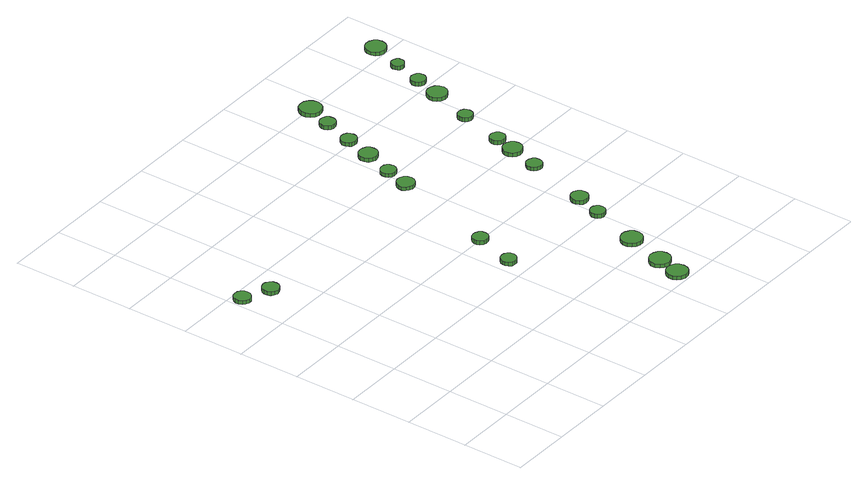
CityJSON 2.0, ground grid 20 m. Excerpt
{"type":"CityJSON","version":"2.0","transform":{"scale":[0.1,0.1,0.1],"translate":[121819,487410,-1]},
"CityObjects":{
"tree1":{"type":"SolitaryVegetationObject","attributes":{"function":"something"},"geometry":[{"type":"MultiSurface","lod":"1","boundaries":[[[0,1,2,3,4,5,6,7,8,9,10,11,12,13,14]],[[15,16,17,18,19,20,21,22,23,24,25,26,27,28,29]],[[0,29,28,1]],[[1,28,27,2]],[[2,27,26,3]],[[3,26,25,4]],[[4,25,24,5]],[[5,24,23,6]],[[6,23,22,7]],[[7,22,21,8]],[[8,21,20,9]],[[9,20,19,10]],[[10,19,18,11]],[[11,18,17,12]],[[12,17,16,13]],[[13,16,15,14]],[[14,15,29,0]]]}]},
"tree2":{"type":"SolitaryVegetationObject","attributes":{"function":"something"},"geometry":[{"type":"MultiSurface","lod":"1","boundaries":[[[30,31,32,33,34,35,36,37,38,39,40,41,42,43,44]],[[45,46,47,48,49,50,51,52,53,54,55,56,57,58,59]],[[30,59,58,31]],[[31,58,57,32]],[[32,57,56,33]],[[33,56,55,34]],[[34,55,54,35]],[[35,54,53,36]],[[36,53,52,37]],[[37,52,51,38]],[[38,51,50,39]],[[39,50,49,40]],[[40,49,48,41]],[[41,48,47,42]],[[42,47,46,43]],[[43,46,45,44]],[[44,45,59,30]]]}]},
"tree3":{"type":"SolitaryVegetationObject","attributes":{"function":"something"},"geometry":[{"type":"MultiSurface","lod":"1","boundaries":[[[60,61,62,63,64,65,66,67,68,69,70,71,72,73,74]],[[75,76,77,78,79,80,81,82,83,84,85,86,87,88,89]],[[60,89,88,61]],[[61,88,87,62]],[[62,87,86,63]],[[63,86,85,64]],[[64,85,84,65]],[[65,84,83,66]],[[66,83,82,67]],[[67,82,81,68]],[[68,81,80,69]],[[69,80,79,70]],[[70,79,78,71]],[[71,78,77,72]],[[72,77,76,73]],[[73,76,75,74]],[[74,75,89,60]]]}]},
"tree4":{"type":"SolitaryVegetationObject","attributes":{"function":"something"},"geometry":[{"type":"MultiSurface","lod":"1","boundaries":[[[90,91,92,93,94,95,96,97,98,99,100,101,102,103,104]],[[105,106,107,108,109,110,111,112,113,114,115,116,117,118,119]],[[90,119,118,91]],[[91,118,117,92]],[[92,117,116,93]],[[93,116,115,94]],[[94,115,114,95]],[[95,114,113,96]],[[96,113,112,97]],[[97,112,111,98]],[[98,111,110,99]],[[99,110,109,100]],[[100,109,108,101]],[[101,108,107,102]],[[102,107,106,103]],[[103,106,105,104]],[[104,105,119,90]]]}]},
"tree5":{"type":"SolitaryVegetationObject","attributes":{"function":"something"},"geometry":[{"type":"MultiSurface","lod":"1","boundaries":[[[120,121,122,123,124,125,126,127,128,129,130,131,132,133,134]],[[135,136,137,138,139,140,141,142,143,144,145,146,147,148,149]],[[120,149,148,121]],[[121,148,147,122]],[[122,147,146,123]],[[123,146,145,124]],[[124,145,144,125]],[[125,144,143,126]],[[126,143,142,127]],[[127,142,141,128]],[[128,141,140,129]],[[129,140,139,130]],[[130,139,138,131]],[[131,138,137,132]],[[132,137,136,133]],[[133,136,135,134]],[[134,135,149,120]]]}]},
"tree6":{"type":"SolitaryVegetationObject","attributes":{"function":"something"},"geometry":[{"type":"MultiSurface","lod":"1","boundaries":[[[150,151,152,153,154,155,156,157,158,159,160,161,162,163,164]],[[165,166,167,168,169,170,171,172,173,174,175,176,177,178,179]],[[150,179,178,151]],[[151,178,177,152]],[[152,177,176,153]],[[153,176,175,154]],[[154,175,174,155]],[[155,174,173,156]],[[156,173,172,157]],[[157,172,171,158]],[[158,171,170,159]],[[159,170,169,160]],[[160,169,168,161]],[[161,168,167,162]],[[162,167,166,163]],[[163,166,165,164]],[[164,165,179,150]]]}]},
"tree7":{"type":"SolitaryVegetationObject","attributes":{"function":"something"},"geometry":[{"type":"MultiSurface","lod":"1","boundaries":[[[180,181,182,183,184,185,186,187,188,189,190,191,192,193,194]],[[195,196,197,198,199,200,201,202,203,204,205,206,207,208,209]],[[180,209,208,181]],[[181,208,207,182]],[[182,207,206,183]],[[183,206,205,184]],[[184,205,204,185]],[[185,204,203,186]],[[186,203,202,187]],[[187,202,201,188]],[[188,201,200,189]],[[189,200,199,190]],[[190,199,198,191]],[[191,198,197,192]],[[192,197,196,193]],[[193,196,195,194]],[[194,195,209,180]]]}]},
"tree8":{"type":"SolitaryVegetationObject","attributes":{"function":"something"},"geometry":[{"type":"MultiSurface","lod":"1","boundaries":[[[210,211,212,213,214,215,216,217,218,219,220,221,222,223,224]],[[225,226,227,228,229,230,231,232,233,234,235,236,237,238,239]],[[210,239,238,211]],[[211,238,237,212]],[[212,237,236,213]],[[213,236,235,214]],[[214,235,234,215]],[[215,234,233,216]],[[216,233,232,217]],[[217,232,231,218]],[[218,231,230,219]],[[219,230,229,220]],[[220,229,228,221]],[[221,228,227,222]],[[222,227,226,223]],[[223,226,225,224]],[[224,225,239,210]]]}]},
"tree9":{"type":"SolitaryVegetationObject","attributes":{"function":"something"},"geometry":[{"type":"MultiSurface","lod":"1","boundaries":[[[240,241,242,243,244,245,246,247,248,249,250,251,252,253,254]],[[255,256,257,258,259,260,261,262,263,264,265,266,267,268,269]],[[240,269,268,241]],[[241,268,267,242]],[[242,267,266,243]],[[243,266,265,244]],[[244,265,264,245]],[[245,264,263,246]],[[246,263,262,247]],[[247,262,261,248]],[[248,261,260,249]],[[249,260,259,250]],[[250,259,258,251]],[[251,258,257,252]],[[252,257,256,253]],[[253,256,255,254]],[[254,255,269,240]]]}]},
"tree10":{"type":"SolitaryVegetationObject","attributes":{"function":"something"},"geometry":[{"type":"MultiSurface","lod":"1","boundaries":[[[270,271,272,273,274,275,276,277,278,279,280,281,282,283,284]],[[285,286,287,288,289,290,291,292,293,294,295,296,297,298,299]],[[270,299,298,271]],[[271,298,297,272]],[[272,297,296,273]],[[273,296,295,274]],[[274,295,294,275]],[[275,294,293,276]],[[276,293,292,277]],[[277,292,291,278]],[[278,291,290,279]],[[279,290,289,280]],[[280,289,288,281]],[[281,288,287,282]],[[282,287,286,283]],[[283,286,285,284]],[[284,285,299,270]]]}]},
"tree11":{"type":"SolitaryVegetationObject","attributes":{"function":"something"},"geometry":[{"type":"MultiSurface","lod":"1","boundaries":[[[300,301,302,303,304,305,306,307,308,309,310,311,312,313,314]],[[315,316,317,318,319,320,321,322,323,324,325,326,327,328,329]],[[300,329,328,301]],[[301,328,327,302]],[[302,327,326,303]],[[303,326,325,304]],[[304,325,324,305]],[[305,324,323,306]],[[306,323,322,307]],[[307,322,321,308]],[[308,321,320,309]],[[309,320,319,310]],[[310,319,318,311]],[[311,318,317,312]],[[312,317,316,313]],[[313,316,315,314]],[[314,315,329,300]]]}]},
"tree12":{"type":"SolitaryVegetationObject","attributes":{"function":"something"},"geometry":[{"type":"MultiSurface","lod":"1","boundaries":[[[330,331,332,333,334,335,336,337,338,339,340,341,342,343,344]],[[345,346,347,348,349,350,351,352,353,354,355,356,357,358,359]],[[330,359,358,331]],[[331,358,357,332]],[[332,357,356,333]],[[333,356,355,334]],[[334,355,354,335]],[[335,354,353,336]],[[336,353,352,337]],[[337,352,351,338]],[[338,351,350,339]],[[339,350,349,340]],[[340,349,348,341]],[[341,348,347,342]],[[342,347,346,343]],[[343,346,345,344]],[[344,345,359,330]]]}]},
"tree13":{"type":"SolitaryVegetationObject","attributes":{"function":"something"},"geometry":[{"type":"MultiSurface","lod":"1","boundaries":[[[360,361,362,363,364,365,366,367,368,369,370,371,372,373,374]],[[375,376,377,378,379,380,381,382,383,384,385,386,387,388,389]],[[360,389,388,361]],[[361,388,387,362]],[[362,387,386,363]],[[363,386,385,364]],[[364,385,384,365]],[[365,384,383,366]],[[366,383,382,367]],[[367,382,381,368]],[[368,381,380,369]],[[369,380,379,370]],[[370,379,378,371]],[[371,378,377,372]],[[372,377,376,373]],[[373,376,375,374]],[[374,375,389,360]]]}]},
"tree14":{"type":"SolitaryVegetationObject","attributes":{"function":"something"},"geometry":[{"type":"MultiSurface","lod":"1","boundaries":[[[390,391,392,393,394,395,396,397,398,399,400,401,402,403,404]],[[405,406,407,408,409,410,411,412,413,414,415,416,417,418,419]],[[390,419,418,391]],[[391,418,417,392]],[[392,417,416,393]],[[393,416,415,394]],[[394,415,414,395]],[[395,414,413,396]],[[396,413,412,397]],[[397,412,411,398]],[[398,411,410,399]],[[399,410,409,400]],[[400,409,408,401]],[[401,408,407,402]],[[402,407,406,403]],[[403,406,405,404]],[[404,405,419,390]]]}]},
"tree15":{"type":"SolitaryVegetationObject","attributes":{"function":"something"},"geometry":[{"type":"MultiSurface","lod":"1","boundaries":[[[420,421,422,423,424,425,426,427,428,429,430,431,432,433,434]],[[435,436,437,438,439,440,441,442,443,444,445,446,447,448,449]],[[420,449,448,421]],[[421,448,447,422]],[[422,447,446,423]],[[423,446,445,424]],[[424,445,444,425]],[[425,444,443,426]],[[426,443,442,427]],[[427,442,441,428]],[[428,441,440,429]],[[429,440,439,430]],[[430,439,438,431]],[[431,438,437,432]],[[432,437,436,433]],[[433,436,435,434]],[[434,435,449,420]]]}]},
"tree16":{"type":"SolitaryVegetationObject","attributes":{"function":"something"},"geometry":[{"type":"MultiSurface","lod":"1","boundaries":[[[450,451,452,453,454,455,456,457,458,459,460,461,462,463,464]],[[465,466,467,468,469,470,471,472,473,474,475,476,477,478,479]],[[450,479,478,451]],[[451,478,477,452]],[[452,477,476,453]],[[453,476,475,454]],[[454,475,474,455]],[[455,474,473,456]],[[456,473,472,457]],[[457,472,471,458]],[[458,471,470,459]],[[459,470,469,460]],[[460,469,468,461]],[[461,468,467,462]],[[462,467,466,463]],[[463,466,465,464]],[[464,465,479,450]]]}]},
"tree17":{"type":"SolitaryVegetationObject","attributes":{"function":"something"},"geometry":[{"type":"MultiSurface","lod":"1","boundaries":[[[480,481,482,483,484,485,486,487,488,489,490,491,492,493,494]],[[495,496,497,498,499,500,501,502,503,504,505,506,507,508,509]],[[480,509,508,481]],[[481,508,507,482]],[[482,507,506,483]],[[483,506,505,484]],[[484,505,504,485]],[[485,504,503,486]],[[486,503,502,487]],[[487,502,501,488]],[[488,501,500,489]],[[489,500,499,490]],[[490,499,498,491]],[[491,498,497,492]],[[492,497,496,493]],[[493,496,495,494]],[[494,495,509,480]]]}]},
"tree18":{"type":"SolitaryVegetationObject","attributes":{"function":"something"},"geometry":[{"type":"MultiSurface","lod":"1","boundaries":[[[510,511,512,513,514,515,516,517,518,519,520,521,522,523,524]],[[525,526,527,528,529,530,531,532,533,534,535,536,537,538,539]],[[510,539,538,511]],[[511,538,537,512]],[[512,537,536,513]],[[513,536,535,514]],[[514,535,534,515]],[[515,534,533,516]],[[516,533,532,517]],[[517,532,531,518]],[[518,531,530,519]],[[519,530,529,520]],[[520,529,528,521]],[[521,528,527,522]],[[522,527,526,523]],[[523,526,525,524]],[[524,525,539,510]]]}]},
"tree19":{"type":"SolitaryVegetationObject","attributes":{"function":"something"},"geometry":[{"type":"MultiSurface","lod":"1","boundaries":[[[540,541,542,543,544,545,546,547,548,549,550,551,552,553,554]],[[555,556,557,558,559,560,561,562,563,564,565,566,567,568,569]],[[540,569,568,541]],[[541,568,567,542]],[[542,567,566,543]],[[543,566,565,544]],[[544,565,564,545]],[[545,564,563,546]],[[546,563,562,547]],[[547,562,561,548]],[[548,561,560,549]],[[549,560,559,550]],[[550,559,558,551]],[[551,558,557,552]],[[552,557,556,553]],[[553,556,555,554]],[[554,555,569,540]]]}]},
"tree20":{"type":"SolitaryVegetationObject","attributes":{"function":"something"},"geometry":[{"type":"MultiSurface","lod":"1","boundaries":[[[570,571,572,573,574,575,576,577,578,579,580,581,582,583,584]],[[585,586,587,588,589,590,591,592,593,594,595,596,597,598,599]],[[570,599,598,571]],[[571,598,597,572]],[[572,597,596,573]],[[573,596,595,574]],[[574,595,594,575]],[[575,594,593,576]],[[576,593,592,577]],[[577,592,591,578]],[[578,591,590,579]],[[579,590,589,580]],[[580,589,588,581]],[[581,588,587,582]],[[582,587,586,583]],[[583,586,585,584]],[[584,585,599,570]]]}]},
"tree21":{"type":"SolitaryVegetationObject","attributes":{"function":"something"},"geometry":[{"type":"MultiSurface","lod":"1","boundaries":[[[600,601,602,603,604,605,606,607,608,609,610,611,612,613,614]],[[615,616,617,618,619,620,621,622,623,624,625,626,627,628,629]],[[600,629,628,601]],[[601,628,627,602]],[[602,627,626,603]],[[603,626,625,604]],[[604,625,624,605]],[[605,624,623,606]],[[606,623,622,607]],[[607,622,621,608]],[[608,621,620,609]],[[609,620,619,610]],[[610,619,618,611]],[[611,618,617,612]],[[612,617,616,613]],[[613,616,615,614]],[[614,615,629,600]]]}]},
"tree22":{"type":"SolitaryVegetationObject","attributes":{"function":"something"},"geometry":[{"type":"MultiSurface","lod":"1","boundaries":[[[630,631,632,633,634,635,636,637,638,639,640,641,642,643,644]],[[645,646,647,648,649,650,651,652,653,654,655,656,657,658,659]],[[630,659,658,631]],[[631,658,657,632]],[[632,657,656,633]],[[633,656,655,634]],[[634,655,654,635]],[[635,654,653,636]],[[636,653,652,637]],[[637,652,651,638]],[[638,651,650,639]],[[639,650,649,640]],[[640,649,648,641]],[[641,648,647,642]],[[642,647,646,643]],[[643,646,645,644]],[[644,645,659,630]]]}]},
"tree23":{"type":"SolitaryVegetationObject","attributes":{"function":"something"},"geometry":[{"type":"MultiSurface","lod":"1","boundaries":[[[660,661,662,663,664,665,666,667,668,669,670,671,672,673,674]],[[675,676,677,678,679,680,681,682,683,684,685,686,687,688,689]],[[660,689,688,661]],[[661,688,687,662]],[[662,687,686,663]],[[663,686,685,664]],[[664,685,684,665]],[[665,684,683,666]],[[666,683,682,667]],[[667,682,681,668]],[[668,681,680,669]],[[669,680,679,670]],[[670,679,678,671]],[[671,678,677,672]],[[672,677,676,673]],[[673,676,675,674]],[[674,675,689,660]]]}]}
},
"vertices":[
[59,968,23],[57,978,23],[51,987,23],[41,993,23],[30,994,23],[20,991,23],[11,983,23],[7,973,23],[7,962,23],[11,952,23],[20,945,23],[30,941,23],[41,942,23],[51,948,23],[57,957,23],[57,957,10],[51,948,10],[41,942,10],[30,941,10],[20,945,10],[11,952,10],[7,962,10],[7,973,10],[11,983,10],[20,991,10],[30,994,10],[41,993,10],[51,987,10],[57,978,10],[59,968,10],
[144,928,25],[142,939,25],[135,948,25],[125,954,25],[114,955,25],[104,951,25],[95,944,25],[91,934,25],[91,923,25],[95,912,25],[104,905,25],[114,901,25],[125,903,25],[135,908,25],[142,917,25],[142,917,12],[135,908,12],[125,903,12],[114,901,12],[104,905,12],[95,912,12],[91,923,12],[91,934,12],[95,944,12],[104,951,12],[114,955,12],[125,954,12],[135,948,12],[142,939,12],[144,928,12],
[670,467,26],[668,477,26],[662,486,26],[653,491,26],[643,492,26],[633,489,26],[625,482,26],[621,472,26],[621,462,26],[625,452,26],[633,445,26],[643,442,26],[653,443,26],[662,449,26],[668,457,26],[668,457,13],[662,449,13],[653,443,13],[643,442,13],[633,445,13],[625,452,13],[621,462,13],[621,472,13],[625,482,13],[633,489,13],[643,492,13],[653,491,13],[662,486,13],[668,477,13],[670,467,13],
[709,597,28],[707,607,28],[700,616,28],[691,621,28],[681,622,28],[671,619,28],[663,612,28],[659,602,28],[659,592,28],[663,582,28],[671,575,28],[681,572,28],[691,573,28],[700,578,28],[707,587,28],[707,587,15],[700,578,15],[691,573,15],[681,572,15],[671,575,15],[663,582,15],[659,592,15],[659,602,15],[663,612,15],[671,619,15],[681,622,15],[691,621,15],[700,616,15],[707,607,15],[709,597,15],
[909,34,30],[906,48,30],[898,59,30],[886,66,30],[872,68,30],[858,63,30],[848,54,30],[842,41,30],[842,27,30],[848,14,30],[858,5,30],[872,0,30],[886,2,30],[898,9,30],[906,20,30],[906,20,18],[898,9,18],[886,2,18],[872,0,18],[858,5,18],[848,14,18],[842,27,18],[842,41,18],[848,54,18],[858,63,18],[872,68,18],[886,66,18],[898,59,18],[906,48,18],[909,34,18],
[934,114,28],[931,128,28],[923,139,28],[911,146,28],[897,148,28],[883,143,28],[873,134,28],[867,121,28],[867,107,28],[873,94,28],[883,85,28],[897,80,28],[911,82,28],[923,89,28],[931,100,28],[931,100,15],[923,89,15],[911,82,15],[897,80,15],[883,85,15],[873,94,15],[867,107,15],[867,121,15],[873,134,15],[883,143,15],[897,148,15],[911,146,15],[923,139,15],[931,128,15],[934,114,15],
[975,245,27],[972,259,27],[964,270,27],[952,277,27],[938,279,27],[924,274,27],[914,265,27],[908,252,27],[908,238,27],[914,225,27],[924,216,27],[938,211,27],[952,213,27],[964,220,27],[972,231,27],[972,231,14],[964,220,14],[952,213,14],[938,211,14],[924,216,14],[914,225,14],[908,238,14],[908,252,14],[914,265,14],[924,274,14],[938,279,14],[952,277,14],[964,270,14],[972,259,14],[975,245,14],
[816,940,27],[813,952,27],[806,962,27],[796,967,27],[784,969,27],[773,965,27],[764,957,27],[759,946,27],[759,934,27],[764,923,27],[773,916,27],[784,912,27],[796,913,27],[806,919,27],[813,929,27],[813,929,15],[806,919,15],[796,913,15],[784,912,15],[773,916,15],[764,923,15],[759,934,15],[759,946,15],[764,957,15],[773,965,15],[784,969,15],[796,967,15],[806,962,15],[813,952,15],[816,940,15],
[1019,407,28],[1017,417,28],[1011,425,28],[1003,430,28],[993,431,28],[984,428,28],[976,421,28],[972,412,28],[972,402,28],[976,393,28],[984,386,28],[993,383,28],[1003,384,28],[1011,389,28],[1017,397,28],[1017,397,15],[1011,389,15],[1003,384,15],[993,383,15],[984,386,15],[976,393,15],[972,402,15],[972,412,15],[976,421,15],[984,428,15],[993,431,15],[1003,430,15],[1011,425,15],[1017,417,15],[1019,407,15],
[838,1021,25],[835,1031,25],[829,1040,25],[821,1045,25],[810,1046,25],[801,1043,25],[793,1036,25],[789,1026,25],[789,1016,25],[793,1007,25],[801,1000,25],[810,997,25],[821,998,25],[829,1003,25],[835,1011,25],[835,1011,13],[829,1003,13],[821,998,13],[810,997,13],[801,1000,13],[793,1007,13],[789,1016,13],[789,1026,13],[793,1036,13],[801,1043,13],[810,1046,13],[821,1045,13],[829,1040,13],[835,1031,13],[838,1021,13],
[1047,490,32],[1045,502,32],[1038,511,32],[1028,517,32],[1017,518,32],[1006,514,32],[998,507,32],[993,496,32],[993,485,32],[998,474,32],[1006,466,32],[1017,463,32],[1028,464,32],[1038,470,32],[1045,479,32],[1045,479,19],[1038,470,19],[1028,464,19],[1017,463,19],[1006,466,19],[998,474,19],[993,485,19],[993,496,19],[998,507,19],[1006,514,19],[1017,518,19],[1028,517,19],[1038,511,19],[1045,502,19],[1047,490,19],
[876,1118,26],[874,1130,26],[866,1140,26],[856,1146,26],[843,1147,26],[832,1144,26],[822,1135,26],[817,1124,26],[817,1112,26],[822,1100,26],[832,1092,26],[843,1088,26],[856,1090,26],[866,1096,26],[874,1106,26],[874,1106,13],[866,1096,13],[856,1090,13],[843,1088,13],[832,1092,13],[822,1100,13],[817,1112,13],[817,1124,13],[822,1135,13],[832,1144,13],[843,1147,13],[856,1146,13],[866,1140,13],[874,1130,13],[876,1118,13],
[900,1209,26],[898,1219,26],[892,1228,26],[883,1233,26],[872,1234,26],[862,1231,26],[855,1224,26],[850,1214,26],[850,1204,26],[855,1194,26],[862,1187,26],[872,1184,26],[883,1185,26],[892,1190,26],[898,1199,26],[898,1199,13],[892,1190,13],[883,1185,13],[872,1184,13],[862,1187,13],[855,1194,13],[850,1204,13],[850,1214,13],[855,1224,13],[862,1231,13],[872,1234,13],[883,1233,13],[892,1228,13],[898,1219,13],[900,1209,13],
[1106,698,31],[1104,708,31],[1098,716,31],[1089,722,31],[1079,723,31],[1069,720,31],[1061,713,31],[1057,703,31],[1057,693,31],[1061,683,31],[1069,676,31],[1079,673,31],[1089,674,31],[1098,679,31],[1104,688,31],[1104,688,19],[1098,679,19],[1089,674,19],[1079,673,19],[1069,676,19],[1061,683,19],[1057,693,19],[1057,703,19],[1061,713,19],[1069,720,19],[1079,723,19],[1089,722,19],[1098,716,19],[1104,708,19],[1106,698,19],
[934,1309,26],[932,1319,26],[926,1328,26],[917,1333,26],[906,1334,26],[896,1331,26],[889,1324,26],[884,1314,26],[884,1304,26],[889,1294,26],[896,1287,26],[906,1284,26],[917,1285,26],[926,1290,26],[932,1299,26],[932,1299,13],[926,1290,13],[917,1285,13],[906,1284,13],[896,1287,13],[889,1294,13],[884,1304,13],[884,1314,13],[889,1324,13],[896,1331,13],[906,1334,13],[917,1333,13],[926,1328,13],[932,1319,13],[934,1309,13],
[1144,799,28],[1142,812,28],[1134,822,28],[1123,828,28],[1110,830,28],[1098,826,28],[1088,817,28],[1083,805,28],[1083,793,28],[1088,781,28],[1098,772,28],[1110,768,28],[1123,770,28],[1134,776,28],[1142,786,28],[1142,786,15],[1134,776,15],[1123,770,15],[1110,768,15],[1098,772,15],[1088,781,15],[1083,793,15],[1083,805,15],[1088,817,15],[1098,826,15],[1110,830,15],[1123,828,15],[1134,822,15],[1142,812,15],[1144,799,15],
[973,1392,27],[970,1406,27],[962,1418,27],[949,1426,27],[934,1427,27],[920,1423,27],[910,1413,27],[904,1399,27],[904,1385,27],[910,1371,27],[920,1362,27],[934,1357,27],[949,1359,27],[962,1366,27],[970,1378,27],[970,1378,14],[962,1366,14],[949,1359,14],[934,1357,14],[920,1362,14],[910,1371,14],[904,1385,14],[904,1399,14],[910,1413,14],[920,1423,14],[934,1427,14],[949,1426,14],[962,1418,14],[970,1406,14],[973,1392,14],
[1160,869,26],[1158,879,26],[1152,887,26],[1143,892,26],[1133,893,26],[1123,890,26],[1116,883,26],[1112,874,26],[1112,864,26],[1116,855,26],[1123,848,26],[1133,845,26],[1143,846,26],[1152,851,26],[1158,859,26],[1158,859,13],[1152,851,13],[1143,846,13],[1133,845,13],[1123,848,13],[1116,855,13],[1112,864,13],[1112,874,13],[1116,883,13],[1123,890,13],[1133,893,13],[1143,892,13],[1152,887,13],[1158,879,13],[1160,869,13],
[1201,1016,25],[1199,1025,25],[1194,1033,25],[1185,1038,25],[1176,1039,25],[1166,1036,25],[1159,1029,25],[1155,1020,25],[1155,1011,25],[1159,1002,25],[1166,995,25],[1176,992,25],[1185,993,25],[1194,998,25],[1199,1006,25],[1199,1006,12],[1194,998,12],[1185,993,12],[1176,992,12],[1166,995,12],[1159,1002,12],[1155,1011,12],[1155,1020,12],[1159,1029,12],[1166,1036,12],[1176,1039,12],[1185,1038,12],[1194,1033,12],[1199,1025,12],[1201,1016,12],
[1253,1148,26],[1250,1161,26],[1242,1172,26],[1230,1179,26],[1217,1180,26],[1204,1176,26],[1194,1167,26],[1189,1154,26],[1189,1141,26],[1194,1129,26],[1204,1120,26],[1217,1115,26],[1230,1117,26],[1242,1124,26],[1250,1134,26],[1250,1134,14],[1242,1124,14],[1230,1117,14],[1217,1115,14],[1204,1120,14],[1194,1129,14],[1189,1141,14],[1189,1154,14],[1194,1167,14],[1204,1176,14],[1217,1180,14],[1230,1179,14],[1242,1172,14],[1250,1161,14],[1253,1148,14],
[1270,1234,26],[1268,1244,26],[1262,1252,26],[1253,1257,26],[1244,1258,26],[1234,1255,26],[1227,1248,26],[1223,1239,26],[1223,1229,26],[1227,1220,26],[1234,1214,26],[1244,1211,26],[1253,1212,26],[1262,1217,26],[1268,1225,26],[1268,1225,13],[1262,1217,13],[1253,1212,13],[1244,1211,13],[1234,1214,13],[1227,1220,13],[1223,1229,13],[1223,1239,13],[1227,1248,13],[1234,1255,13],[1244,1258,13],[1253,1257,13],[1262,1252,13],[1268,1244,13],[1270,1234,13],
[1298,1331,25],[1296,1339,25],[1291,1346,25],[1284,1350,25],[1275,1351,25],[1267,1349,25],[1261,1343,25],[1258,1335,25],[1258,1327,25],[1261,1319,25],[1267,1313,25],[1275,1311,25],[1284,1311,25],[1291,1316,25],[1296,1323,25],[1296,1323,12],[1291,1316,12],[1284,1311,12],[1275,1311,12],[1267,1313,12],[1261,1319,12],[1258,1327,12],[1258,1335,12],[1261,1343,12],[1267,1349,12],[1275,1351,12],[1284,1350,12],[1291,1346,12],[1296,1339,12],[1298,1331,12],
[1340,1432,26],[1337,1445,26],[1329,1456,26],[1317,1463,26],[1304,1464,26],[1291,1460,26],[1281,1451,26],[1276,1439,26],[1276,1425,26],[1281,1413,26],[1291,1404,26],[1304,1400,26],[1317,1401,26],[1329,1408,26],[1337,1419,26],[1337,1419,14],[1329,1408,14],[1317,1401,14],[1304,1400,14],[1291,1404,14],[1281,1413,14],[1276,1425,14],[1276,1439,14],[1281,1451,14],[1291,1460,14],[1304,1464,14],[1317,1463,14],[1329,1456,14],[1337,1445,14],[1340,1432,14]
]}
